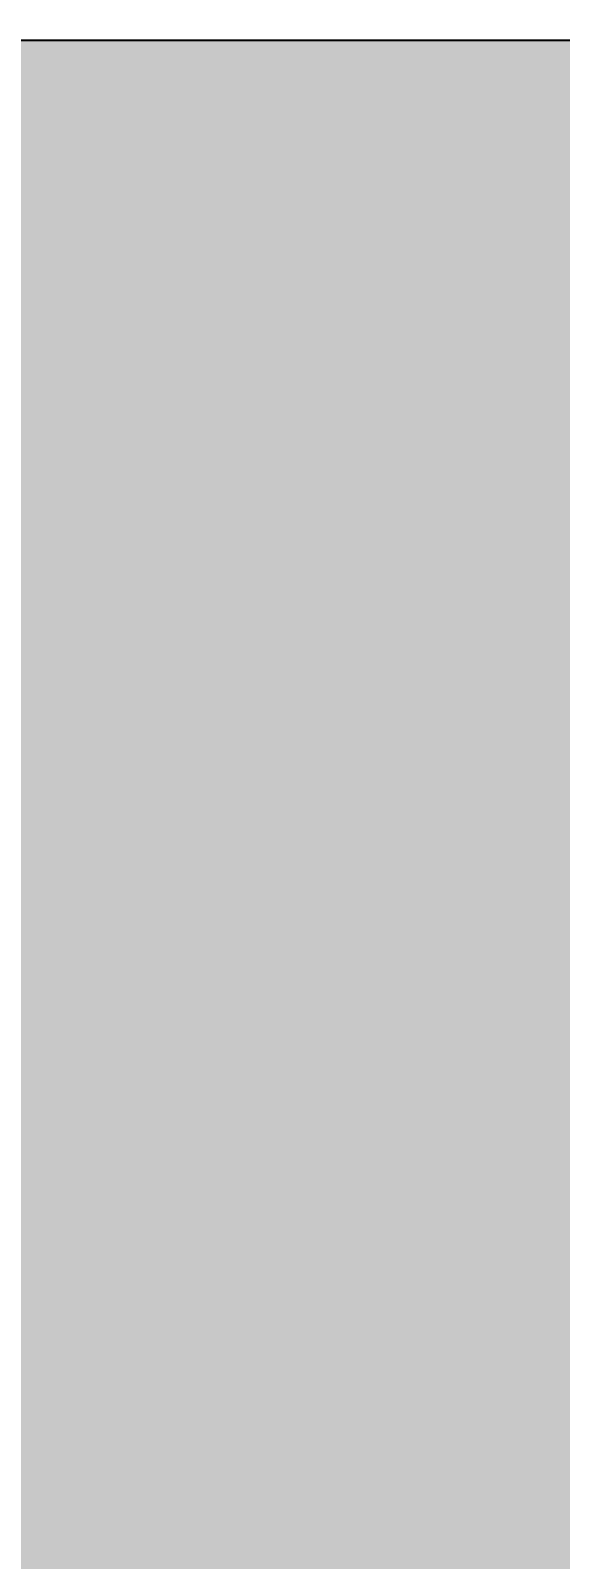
# Model space of a CAD drawing. Header units: millimetres. Extents: x -754 to 578, y -31 to 612.
# Drawn here: x 28.85 to 34.89, y 279.65 to 297.11 of the extents above; entities that cross this region are included whole.
import ezdxf

# ---------------------------------------------------------------- set-up
doc = ezdxf.new("R2010")
doc.units = ezdxf.units.MM
for name, color, linetype in [('Background Fill', 3, 'Continuous'), ('Images', 7, 'Continuous'), ('magpiefill', 3, 'Continuous'), ('Text', 7, 'Continuous')]:
    doc.layers.add(name, color=color, linetype=linetype)
doc.styles.get("Standard").update_dxf_attribs({"font": 'arial.ttf'})
picture_1 = doc.add_image_def('image1.jpg', size_in_pixel=(3877, 2482))

msp = doc.modelspace()

# ---------------------------------------------------------------- hatches: boundary and pattern name
at = {"layer": 'Background Fill', "true_color": 0x608000}
h = msp.add_hatch(color=66, dxfattribs=at)
h.dxf.hatch_style = 1
edge = h.paths.add_edge_path()
edge.add_arc((376.6532146460902, 276.531508869247), 365.7629443210776, 176.7919901476864, 183.9233746687262)
edge.add_arc((133.8374676579463, 259.2283183268966), 122.3340440395195, 183.6195856983223, 197.1683515683287)
edge.add_arc((24.55923343580579, 255.2968345977195), 33.06552170640433, 256.7034174919814, 268.4011139625683)
edge.add_arc((24.16992790803101, 246.1092003096776), 23.87097146563052, 268.7198628156944, 301.7757663762422)
edge.add_arc((6.285144653563535, 271.3474496466107), 54.77789923509462, 303.7779035900384, 336.8879734464464)
edge.add_arc((52.30048252020208, 252.4870421142255), 5.102959599765063, 254.384903360388, 328.824933411809, ccw=False)
edge.add_arc((7.292441665671056, 271.8288436174069), 49.92334009274214, 330.9302936293311, 352.0400174555955)
edge.add_arc((50.38940195992937, 268.6021330476465), 7.33865160717493, 285.0504608128425, 329.8428390468186, ccw=False)
edge.add_arc((52.12306075032679, 262.0122561988131), 0.5259485409149743, 171.3325297132818, 289.0846071006343, ccw=False)
edge.add_arc((16.64306726326045, 276.2065121965963), 37.7019668665434, 338.0137831002426, 363.9508925965004)
edge.add_arc((47.18092559481738, 280.5249504883629), 7.280765375083003, 297.6993291748943, 346.32952133307856, ccw=False)
edge.add_arc((50.21930293766126, 275.4437634670579), 1.408347699717135, 237.8436587276291, 284.2199327254814, ccw=False)
edge.add_arc((5.031847200155447, 281.9599394829845), 45.10151512056127, 350.1590330487046, 372.4891597315885)
edge.add_arc((41.64524126144794, 293.1920568739727), 7.566770331701877, 300.04355044286524, 348.73077371804266, ccw=False)
edge.add_arc((43.75385213140538, 284.1694602761676), 2.989084643609619, 55.80835803819905, 74.18013113411193)
edge.add_arc((7.950478925571026, 289.2936049017273), 36.68719382040134, 356.4865807875378, 372.1256817894662)
edge.add_line((43.81915139898453, 297.0000000000001), (11.463438900309, 297.0000000000003))
at = {"layer": 'Background Fill', "true_color": 0x010101}
h = msp.add_hatch(color=18, dxfattribs=at)
h.dxf.hatch_style = 1
edge = h.paths.add_edge_path()
edge.add_arc((14.13714228953993, 66.05036821475277), 5.807913626416285, 1.275464197753082, 62.44846320262373)
edge.add_arc((50.2300056646719, 133.5330695052299), 70.72090762997269, 224.7441867399971, 241.8117518982108, ccw=False)
edge.add_line((-8.526512829121202e-14, 83.74960531345087), (-2.842170943040401e-14, 297.0000000000001))
edge.add_line((-2.842170943040401e-14, 297.0000000000001), (56.60530441884882, 297.0000000000001))
edge.add_arc((32.46192734543833, 286.6598327097169), 26.26445727784844, -0.7870689497186163, 23.184566146012514, ccw=False)
edge.add_arc((55.94586765978195, 280.4126890830185), 6.508974787456369, 23.394349586185626, 64.73526677781842, ccw=False)
edge.add_arc((41.39813678510311, 275.6309811846147), 21.80360699868279, -10.658370673932325, 19.745368234292016, ccw=False)
edge.add_arc((56.99477431186929, 265.3853805578483), 8.520516004142252, 6.597388694866822, 46.81746160936768, ccw=False)
edge.add_arc((33.63526983047495, 265.6540479114007), 31.83152293101469, -21.311215793629685, 1.2785719473700965, ccw=False)
edge.add_arc((92.07498770003942, 209.0163113292386), 53.47699986028081, 57.56841699448552, 122.56565088630231, ccw=False)
edge.add_arc((123.4994929736408, 260.7114694069786), 7.110169438287065, 247.28817460529, 292.7118253947006)
edge.add_arc((149.4809779367527, 208.0806199916125), 51.59995031804294, 30.370672416276307, 116.76394834516441, ccw=False)
edge.add_arc((132.1499750118538, 199.586824854514), 70.86157634069299, 19.9064946490883, 29.210952333169587, ccw=False)
edge.add_arc((94.42696192880095, 102.4732001880038), 159.9638247332563, 43.73915488850821, 49.281844762795686, ccw=False)
edge.add_line((210, 213.0683994250644), (210, 197.5844620327144))
edge.add_line((210, 197.5844620327144), (117.4340023759941, 197.5844620327144))
edge.add_line((117.4340023759941, 197.5844620327144), (117.4340023759941, 243.4484232488084))
edge.add_arc((92.06673974743109, 208.9162420660986), 42.84821525457027, 53.69907996296252, 165.6151780016992)
edge.add_line((50.56185860601263, 219.5611653602663), (50.56185860601269, 23.20550962208995))
edge.add_arc((69.46115185486681, 69.06541166220961), 49.60155139141874, 183.33528897361, 247.60298427575128, ccw=False)
at = {"layer": 'magpiefill'}
h = msp.add_hatch(color=255, dxfattribs=at)
h.dxf.hatch_style = 1
h.paths.add_polyline_path([(28.02407474130194, 292.5365173280481), (27.84652961737316, 292.8340160300236), (27.67160486587431, 293.1275862095625), (27.49903844688728, 293.4163112086478), (27.32856832049387, 293.6992743692626), (27.15993244677594, 293.9755590333905), (26.99286878581528, 294.2442485430146), (26.82711529769372, 294.5044262401182), (26.66284666565819, 294.7546036480246), (26.50198446561572, 294.9910050154179), (26.34688699663849, 295.2092827723222), (26.19991255779858, 295.4050893487619), (26.06341944816815, 295.5740771747609), (25.93976596681932, 295.7118986803435), (25.83131041282425, 295.8142062955338), (25.74041108525505, 295.8766524503561), (25.66885417729782, 295.8961728935082), (25.61613745859462, 295.8748366483831), (25.5811865929015, 295.8159960570472), (25.56292724397447, 295.7230034615675), (25.56028507556955, 295.5992112040105), (25.5721857514428, 295.4479716264428), (25.59755493535023, 295.2726370709311), (25.63531829104788, 295.0765598795419), (25.68480763379863, 294.8622695864011), (25.74697938489287, 294.6290044938701), (25.82319611712781, 294.3751800963699), (25.91482040330068, 294.099211888321), (26.02321481620871, 293.7995153641439), (26.14974192864915, 293.4745060182594), (26.2957643134192, 293.1225993450882), (26.46264454331609, 292.742210839051), (26.65357056763303, 292.3300683052902), (26.87903184164691, 291.8761487918346), (27.15134319713064, 291.3687416574352), (27.48281946585706, 290.7961362608428), (27.88577547959909, 290.1466219608083), (28.3725260701296, 289.4084881160825), (28.86965402632467, 288.6933525594175), (29.44005458057678, 288.1686341172443), (29.93845621035059, 287.7089570576728), (30.37074230655313, 287.3094147419724), (30.74279626009098, 286.9651005314138), (31.06050146187106, 286.6711077872667), (31.32974130279969, 286.4225298708019), (31.55639917378377, 286.214460143289), (31.74635846573013, 286.0419919659984), (31.9050591741883, 285.900615246666), (32.0361677132792, 285.7874060788914), (32.14290710176672, 285.6998371027403), (32.22850035841458, 285.6353809582781), (32.29617050198664, 285.5915102855705), (32.34914055124672, 285.5656977246829), (32.39063352495863, 285.5554159156811), (32.42387244188618, 285.5581374986304), (32.4508969075389, 285.5728920103165), (32.46901287440915, 285.6049365744053), (32.47434288173494, 285.6610852112828), (32.46300946875438, 285.748151941335), (32.4311351747055, 285.8729507849479), (32.37484253882637, 286.0422957625074), (32.29025410035501, 286.2630008943997), (32.17349239852953, 286.5418802010106), (31.924760475125, 286.8591071999156), (31.35067990460422, 287.6002933989644), (30.89256335194403, 288.2018172815915), (30.52807747186668, 288.691380834761), (30.23488891909457, 289.0966860454369), (29.99066434835009, 289.4454349005832), (29.77307041435566, 289.765329387164), (29.56347197856314, 290.0794348521326), (29.35802672934221, 290.3922700823996), (29.15659056179224, 290.7037172248646), (28.95901937101237, 291.0136584264274), (28.76516905210187, 291.3219758339878), (28.57489550015998, 291.6285515944456), (28.38805461028591, 291.9332678547005), (28.2045022775789, 292.2360067616523)])
h = msp.add_hatch(color=253, dxfattribs=at)
h.dxf.hatch_style = 1
h.paths.add_polyline_path([(24.15840744650994, 293.620758664134), (23.94916705591933, 293.8496193697186), (23.75137754424185, 294.0642587996049), (23.56476378996157, 294.2652924295398), (23.38926684563359, 294.4529188735119), (23.22569246009692, 294.6256692984768), (23.07506255626157, 294.7816580096316), (22.9383990570375, 294.9189993121734), (22.81672388533474, 295.0358075112995), (22.71105896406324, 295.1301969122071), (22.62242621613301, 295.2002818200933), (22.55184756445404, 295.2441765401553), (22.49981649937, 295.2607767188606), (22.46471278095926, 295.2521033677585), (22.44438773673387, 295.2209588396684), (22.43669269420592, 295.17014548741), (22.43947898088743, 295.1024656638028), (22.45059792429048, 295.0207217216665), (22.46790085192711, 294.9277160138204), (22.4892390913094, 294.8262508930843), (22.51301860695339, 294.7183953857484), (22.53986391139117, 294.6032852119858), (22.57095415415877, 294.4793227654404), (22.60746848479228, 294.3449104397559), (22.65058605282775, 294.1984506285763), (22.70148600780128, 294.0383457255454), (22.7613474992489, 293.862998124307), (22.83134967670671, 293.670810218505), (22.91245551396777, 293.4608762607726), (23.00476328185337, 293.2350579397012), (23.1081550754418, 292.9959088028713), (23.22251298981135, 292.7459823978637), (23.3477191200403, 292.4878322722591), (23.48365556120696, 292.2240119736381), (23.6302044083896, 291.9570750495816), (23.78724775666653, 291.6895750476701), (23.95890202223846, 291.4191296803005), (24.16622090579588, 291.1236133191341), (24.43449242915167, 290.7759645006485), (24.78900461411874, 290.3491217613212), (25.25504548250997, 289.8160236376296), (25.8579030561383, 289.1496086660513), (26.62286535681656, 288.3228153830639), (27.57522040635772, 287.3085823251446), (31.29244274799501, 284.7714396097138), (31.31435506529647, 284.7823901987333), (31.50810124909435, 284.7823901987333), (31.59605830213613, 284.7604118710557), (30.48584622754019, 285.5817138442985), (29.61316998473541, 286.2446061038016), (28.9423345206217, 286.7737837818765), (28.4376447820992, 287.193942010835), (28.06340571606793, 287.5297759229884), (27.78392226942782, 287.8059806506487), (27.56349938907894, 288.047251326127), (27.36644202192132, 288.278283081735), (27.16343898538682, 288.5192454049163), (26.95071457903535, 288.7722052036423), (26.73087697295873, 289.0347037410158), (26.50653433724855, 289.3042822801401), (26.28029484199666, 289.5784820841185), (26.05476665729492, 289.8548444160539), (25.83255795323501, 290.1309105390494), (25.61627689990866, 290.4042217162084), (25.40821552695509, 290.6725710061176), (25.20940130220275, 290.9347586492993), (25.02054555302753, 291.1898366817595), (24.84235960680533, 291.4368571395044), (24.67555479091197, 291.6748720585398), (24.52084243272338, 291.902933474872), (24.37893385961539, 292.1200934245069), (24.25054039896388, 292.3254039434505), (24.13677843451936, 292.5171666098759), (24.04038457553087, 292.6906811706236), (23.96450048762206, 292.8404969147013), (23.91226783641663, 292.9611631311166), (23.88682828753825, 293.047229108877), (23.89132350661058, 293.0932441369901), (23.92889515925729, 293.0937575044637), (24.00268491110205, 293.0433185003051), (24.11444636348939, 292.9389055364803), (24.2603808606472, 292.7872135167875), (24.43530168252424, 292.5973664679834), (24.63402210906921, 292.3784884168243), (24.85135542023106, 292.1397033900669), (25.08211489595833, 291.8901354144677), (25.32111381619984, 291.6389085167832), (25.56316546090436, 291.39514672377), (25.81246855280833, 291.1577836315082), (26.11076358579922, 290.8849911133727), (26.50917649655204, 290.5247506120619), (27.05883322174172, 290.0250435702745), (27.81085969804354, 289.3338514307088), (28.01066036325298, 289.1481242053842), (27.63910243214059, 289.592542145114), (27.27969410391745, 290.0210320682347), (26.93257137931536, 290.4333102442358), (26.59787025906587, 290.8290929426067), (26.27572674389975, 291.208096432838), (25.96627683454847, 291.5700369844193), (25.66965653174314, 291.9146308668408), (25.38600183621503, 292.2415943495921), (25.11538022832079, 292.5507935698728), (24.85758510691906, 292.8426941357204), (24.61234135049386, 293.1179115228818), (24.37937383752949, 293.377061207104)])
h = msp.add_hatch(color=255, dxfattribs=at)
h.dxf.hatch_style = 1
h.paths.add_polyline_path([(30.59173009569784, 292.1105343305067), (30.42430307194276, 292.4155377599434), (30.26381139251282, 292.6982643261532), (30.11221117740523, 292.9544482433276), (29.97145854661721, 293.1798237256585), (29.84314408532407, 293.3713296766758), (29.72739623941337, 293.530723757262), (29.62397791995078, 293.6609683176378), (29.53265203800197, 293.765025708024), (29.45318150463261, 293.8458582786414), (29.38532923090835, 293.9064283797106), (29.32885812789488, 293.9496983614524), (29.28353110665785, 293.9786305740874), (29.24907155558847, 293.9954270316525), (29.22504477238033, 293.9992484034479), (29.21097653205247, 293.9884950225903), (29.20639260962403, 293.961567222196), (29.2108187801141, 293.9168653353815), (29.22378081854175, 293.8527896952632), (29.24480449992615, 293.7677406349575), (29.27341559928632, 293.6601184875809), (29.30934242207219, 293.5284568915128), (29.35312339545661, 293.3718227061854), (29.40549947704321, 293.1894160962938), (29.46721162443561, 292.9804372265332), (29.53900079523747, 292.744086261599), (29.62160794705241, 292.4795633661861), (29.71577403748407, 292.18606870499), (29.82224002413605, 291.8628024427057), (29.942914749577, 291.5067921746422), (30.08437859623527, 291.106375218564), (30.25437983150422, 290.6477163228496), (30.46066672277722, 290.1169802358771), (30.71098753744761, 289.500331706025), (31.01309054290877, 288.7839354816714), (31.32731116914343, 288.0627727549701), (31.65429816536425, 287.6477666781252), (31.93681714325507, 287.2866524275753), (32.17969642122085, 286.9750828561166), (32.38776431766739, 286.7087108165438), (32.56584915099991, 286.4831891616528), (32.71877923962387, 286.2941707442386), (32.85138290194467, 286.1373084170969), (32.96848845636771, 286.0082550330231), (33.0738972205038, 285.9045032521402), (33.16730250878524, 285.8309049638818), (33.24737063484982, 285.7941518650096), (33.31276791233523, 285.8009356522849), (33.36216065487923, 285.8579480224691), (33.39421517611953, 285.9718806723238), (33.40759778969388, 286.1494252986104), (33.40097480924, 286.3972735980904), (33.32283272944161, 286.5473328780255), (33.10720827643178, 286.9738923549685), (32.90191365462367, 287.3900112593121), (32.70545913312816, 287.7954591440072), (32.51639086068164, 288.1902513351071), (32.33339850452283, 288.575386251074), (32.15520761151654, 288.952108083471), (31.98054372852702, 289.3216610238627), (31.80813240241854, 289.6852892638132), (31.6366991800558, 290.0442369948861), (31.46496960830319, 290.3997484086454), (31.29166923402522, 290.7530676966551), (31.11606203294174, 291.1045207209172), (30.93956569619456, 291.4507600251853), (30.76413634378085, 291.7875198236513)])
h = msp.add_hatch(color=255, dxfattribs=at)
h.dxf.hatch_style = 1
h.paths.add_polyline_path([(27.8108596980436, 289.3338514307088), (27.05883322174171, 290.0250435702745), (26.50917649655189, 290.5247506120621), (26.11076358579919, 290.8849911133727), (25.81246855280835, 291.1577836315082), (25.56316546090436, 291.39514672377), (25.32111381619984, 291.6389085167832), (25.08211489595834, 291.8901354144677), (24.85135542023104, 292.1397033900669), (24.63402210906932, 292.3784884168242), (24.43530168252423, 292.5973664679834), (24.2603808606472, 292.7872135167875), (24.11444636348939, 292.9389055364803), (24.00268491110205, 293.0433185003051), (23.92889515925729, 293.0937575044637), (23.89132350661058, 293.0932441369901), (23.88682828753825, 293.047229108877), (23.91226783641663, 292.9611631311166), (23.96450048762206, 292.8404969147013), (24.04038457553085, 292.6906811706236), (24.13677843451936, 292.5171666098759), (24.25054039896389, 292.3254039434505), (24.37893385961539, 292.1200934245069), (24.52084243272338, 291.902933474872), (24.67555479091196, 291.6748720585398), (24.84235960680533, 291.4368571395044), (25.02054555302755, 291.1898366817595), (25.20940130220276, 290.9347586492993), (25.40821552695508, 290.6725710061176), (25.61627689990868, 290.4042217162084), (25.83255795323498, 290.1309105390494), (26.05476665729492, 289.8548444160539), (26.28029484199669, 289.5784820841185), (26.50653433724854, 289.3042822801402), (26.7308769729587, 289.0347037410158), (26.95071457903535, 288.7722052036423), (27.16343898538682, 288.5192454049163), (27.3664420219213, 288.278283081735), (27.56349938907894, 288.047251326127), (27.78392226942782, 287.8059806506487), (28.06340571606793, 287.5297759229884), (28.43764478209923, 287.193942010835), (28.94233452062171, 286.7737837818765), (29.61316998473538, 286.2446061038016), (30.48584622754024, 285.5817138442985), (31.59605830213613, 284.7604118710557), (31.76642854289661, 284.7178404927699), (32.0893398004871, 284.6532907868063), (32.54141327808725, 284.7178404927699), (32.63711471407285, 284.7369711344182), (32.51948382928168, 284.8578018105379), (32.37976782876885, 284.9997733370216), (32.21912324363561, 285.1617276368409), (32.03870660498383, 285.3425066329668), (31.83967444391494, 285.5409522483708), (31.72026989223909, 285.6595090787207), (30.12652565068399, 287.1689376290363), (28.81638186213267, 288.3991556360632)])
h = msp.add_hatch(color=255, dxfattribs=at)
h.dxf.hatch_style = 1
h.paths.add_polyline_path([(26.80150960975119, 287.8366687647078), (25.80532728461291, 288.4540320762749), (25.02951831805603, 288.9208817593956), (24.44534447186732, 289.2572639825632), (24.02406750783233, 289.4832249142714), (23.73694918773664, 289.6188107230145), (23.55525127336583, 289.6840675772862), (23.45023552650544, 289.6990416455807), (23.39316370894103, 289.6837790963918), (23.36022065962553, 289.654639461674), (23.34728352618106, 289.6132357272233), (23.3551525333971, 289.5574942422961), (23.38462790606316, 289.4853413561488), (23.4365098689687, 289.3947034180379), (23.5115986469032, 289.2835067772198), (23.61069446465613, 289.1496777829509), (23.734597547017, 288.9911427844876), (23.88395399886549, 288.8058308895136), (24.05879344544239, 288.5916822394219), (24.25899139207857, 288.3466397340322), (24.48442334410505, 288.0686462731645), (24.73496480685282, 287.7556447566389), (25.01049128565275, 287.4055780842753), (25.31087828583587, 287.0163891558939), (25.63600131273319, 286.5860208713145), (25.89961556870419, 286.4565865009491), (26.31846996810233, 286.248797617576), (26.74497109977447, 286.0349655531664), (27.1818160648774, 285.8136091288839), (27.63007454571712, 285.5839290110138), (28.08430654919563, 285.3478532463288), (28.53744466336349, 285.1079917267238), (28.98242147627167, 284.8669543440931), (29.41216957597076, 284.6273509903317), (29.81962155051188, 284.3917915573339), (30.19770998794564, 284.1628859369944), (30.53936747632292, 283.9432440212079), (30.79769762390856, 283.9432440212079), (30.99144380770599, 283.9432440212079), (31.12060888149904, 284.0723434331348), (31.31435506529647, 284.0723434331348), (31.37893617530131, 284.3950919629524), (31.37893617530131, 284.5241913748794), (31.05602491771083, 284.6532907868063), (31.27934060211783, 284.7648918670537), (30.91601333562009, 285.0132091923045), (30.48694436884148, 285.3032057139222), (30.00721593841646, 285.6260495514823), (29.49191028097664, 285.9729088245626), (28.95610963315529, 286.3349516527395), (28.41489623158603, 286.7033461555895), (27.88335231290145, 287.0692604526894), (27.37656011373491, 287.4238626636157), (26.90604094386107, 287.760291550365)])
h = msp.add_hatch(color=253, dxfattribs=at)
h.dxf.hatch_style = 1
h.paths.add_polyline_path([(32.63713840878376, 285.9505566974811), (32.17349239852953, 286.5418802010106), (32.29025410035501, 286.2630008943997), (32.37484253882636, 286.0422957625074), (32.4311351747055, 285.8729507849479), (32.46300946875438, 285.748151941335), (32.47434288173494, 285.6610852112828), (32.46901287440915, 285.6049365744053), (32.4508969075389, 285.5728920103165), (32.42387244188618, 285.5581374986304), (32.39063352495863, 285.5554159156811), (32.34914055124673, 285.5656977246829), (32.29617050198664, 285.5915102855705), (32.22850035841458, 285.6353809582781), (32.14290710176671, 285.6998371027403), (32.03616771327921, 285.7874060788914), (31.9050591741883, 285.900615246666), (31.74635846573014, 286.0419919659984), (31.55639917378375, 286.214460143289), (31.32974130279958, 286.422529870802), (31.06050146187101, 286.6711077872668), (30.74279626009098, 286.9651005314138), (30.37074230655313, 287.3094147419724), (29.93845621035055, 287.7089570576727), (29.44005458057673, 288.1686341172444), (28.86965402632467, 288.6933525594175), (28.95538606922142, 288.570024085416), (29.64667030864746, 287.61951922756), (30.12652565068409, 287.1689376290362), (31.79241700037272, 285.5911788523267), (32.6333367707057, 284.7362159265159), (33.18723579326775, 284.8469399046969), (33.51014705085822, 284.8469399046969)])
h = msp.add_hatch(color=253, dxfattribs=at)
h.dxf.hatch_style = 1
h.paths.add_polyline_path([(33.79103005262347, 285.6638139945358), (33.55027674454249, 286.1105632755316), (33.40097480924, 286.3972735980904), (33.40759778969388, 286.1494252986104), (33.39421517611953, 285.9718806723238), (33.36216065487923, 285.8579480224691), (33.31276791233523, 285.8009356522849), (33.24737063484982, 285.7941518650096), (33.16730250878524, 285.8309049638818), (33.0738972205038, 285.9045032521402), (32.96848845636771, 286.0082550330231), (32.85138290194467, 286.1373084170969), (32.71877923962387, 286.2941707442386), (32.5658491509999, 286.4831891616528), (32.38776431766738, 286.7087108165439), (32.17969642122085, 286.9750828561166), (31.93681714325491, 287.2866524275755), (31.65429816536425, 287.6477666781252), (31.32731116914343, 288.0627727549701), (31.37472400655403, 287.9539563111949), (31.78352090307506, 287.0414593416507), (31.92476047512493, 286.8591071999156), (32.63713840878376, 285.950556697481), (33.51014705085822, 284.8469399046969), (33.51014705085822, 284.588741080843), (33.57472816086306, 284.2659925510254), (34.02680449224613, 284.0723434331348), (34.60804304363933, 284.2659925510254), (34.3184234712827, 284.7412981852339), (34.04658238457381, 285.2073154820869)])
h = msp.add_hatch(color=255, dxfattribs=at)
h.dxf.hatch_style = 1
h.paths.add_polyline_path([(25.89961556870406, 286.4565865009492), (25.48571080042271, 286.6598133821221), (25.07405856210133, 286.8599594399313), (24.66196175258294, 287.0585058532131), (24.41053157341234, 287.1786555421106), (23.49284571648406, 287.4938898438691), (22.79936827971875, 287.713617810646), (22.30315035248387, 287.8466080250593), (21.97724302414736, 287.9016290697265), (21.79469738407724, 287.8874495272654), (21.72856452164149, 287.8128379802935), (21.7518955262081, 287.6865630114284), (21.83774148714508, 287.5173932032878), (21.96493866036448, 287.3129630624034), (22.13546396795471, 287.0763707909612), (22.35707949854823, 286.8095805150621), (22.63754734077754, 286.5145563608064), (22.98462958327511, 286.1932624542945), (23.40608831467343, 285.8476629216269), (23.90968562360496, 285.479721888904), (24.50318359870229, 285.091403482226), (24.92076297300095, 284.9490775717624), (25.53860253461403, 284.7356212660835), (26.16982649068504, 284.5135784414613), (26.80481982550671, 284.2847900487487), (27.43396752337205, 284.0510970387988), (28.04765456857393, 283.8143403624642), (28.63626594540528, 283.576360970598), (29.19018663815898, 283.3389998140531), (29.69980163112791, 283.1040978436824), (30.02271288871793, 283.1040978436824), (30.28104018252066, 283.1686475496458), (30.41020525631325, 283.3622966675364), (30.47478636631809, 283.8141446092809), (30.53936747632292, 283.9432440212079), (30.19770998794563, 284.1628859369944), (29.81962155051184, 284.3917915573339), (29.41216957597076, 284.6273509903317), (28.98242147627158, 284.8669543440931), (28.53744466336352, 285.1079917267238), (28.08430654919557, 285.3478532463288), (27.63007454571724, 285.5839290110137), (27.18181606487747, 285.8136091288839), (26.74497109977443, 286.0349655531664), (26.31846996810229, 286.248797617576)])
h = msp.add_hatch(color=253, dxfattribs=at)
h.dxf.hatch_style = 1
h.paths.add_polyline_path([(21.71377267480989, 285.9934834212981), (21.2710100843438, 286.1229676855447), (20.85643360726809, 286.2382919108924), (20.47059155086339, 286.3391796106375), (20.11326162111831, 286.4263812478914), (19.78402887369839, 286.5009040232198), (19.48247836426921, 286.5637551371883), (19.2081951484964, 286.6159417903619), (18.96076428204552, 286.6584711833064), (18.73977082058215, 286.6923505165873), (18.54479981977184, 286.7185869907698), (18.37530790509672, 286.7380199396587), (18.23023798130475, 286.7508172300149), (18.10840452296048, 286.7569788618382), (18.00862200462836, 286.7565048351287), (17.92970490087296, 286.7493951498866), (17.87046768625873, 286.7356498061116), (17.82972483535019, 286.7152688038038), (17.80629082271184, 286.6882521429632), (17.79938023810723, 286.6542789029371), (17.80980813209604, 286.6117444804606), (17.83878967043702, 286.5587233516164), (17.8875400188889, 286.4932899924872), (17.95727434321043, 286.4135188791554), (18.04920780916035, 286.3174844877038), (18.16455558249737, 286.2032612942147), (18.30453282898026, 286.0689237747707), (18.4724112375265, 285.9120318630403), (18.67968858968902, 285.7280873230375), (18.93991919017941, 285.5120773763614), (19.26665734370931, 285.2589892446115), (19.67345735499032, 284.9638101493872), (20.17387352873413, 284.621527312288), (20.78146016965241, 284.2271279549134), (21.50902326354812, 283.7760632314956), (21.80386553658612, 283.7360552344073), (22.16210465273579, 283.6864063436962), (22.53385884096019, 283.6334396237187), (22.57726717533936, 283.627050371855), (22.23936234112722, 283.7952889424766), (21.95639425681098, 283.9611164471285), (21.72249464991664, 284.1230067816196), (21.53179524797031, 284.2794338417587), (21.37842777849809, 284.4288715233545), (21.25652396902612, 284.569793722216), (21.16021554708048, 284.7006743341518), (21.08363424018732, 284.8199872549708), (21.02174761352805, 284.9267048038448), (20.97286658290541, 285.0217929933967), (20.93613790177744, 285.1067162596131), (20.91070832360221, 285.1829390384801), (20.89572460183773, 285.2519257659838), (20.89033348994207, 285.3151408781106), (20.89368174137331, 285.3740488108465), (20.90491610958945, 285.4301140001778), (20.92350942158497, 285.4843615505995), (20.95023879850001, 285.5360592406417), (20.98620743501112, 285.5840355173431), (21.03251852579486, 285.6271188277426), (21.09027526552775, 285.6641376188789), (21.16058084888638, 285.693920337791), (21.2445384705473, 285.7152954315175), (21.34325132518704, 285.7270913470973), (21.45820613761165, 285.7281551967572), (21.59242375314523, 285.7174087534766), (21.7493085472413, 285.6937924554226), (21.93226489535343, 285.6562467407625), (22.14469717293521, 285.6037120476635), (22.39000975544018, 285.5351288142928), (22.67160701832189, 285.4494374788178), (22.99289333703393, 285.3455784794056), (23.36192714503395, 285.2205583203981), (23.80538310779602, 285.0636477708351), (24.35458994879824, 284.8621836659308), (25.04087639151884, 284.6035028408996), (25.89557115943596, 284.2749421309559), (26.95000297602768, 283.8638383713139), (28.23550056477225, 283.3575283971881), (29.7833926491476, 282.7433490437927), (29.76438274113275, 282.7813493138649), (29.69980163112791, 283.1040978436824), (29.19018663815899, 283.3389998140531), (28.63626594540523, 283.576360970598), (28.0476545685739, 283.8143403624642), (27.43396752337202, 284.0510970387988), (26.80481982550668, 284.2847900487487), (26.16982649068495, 284.5135784414613), (25.53860253461406, 284.7356212660835), (24.92076297300096, 284.9490775717624), (24.32444381186883, 285.1523243620944), (23.75186501850536, 285.3446104584727), (23.2037675505141, 285.5254026367397), (22.68089236549869, 285.694167672738), (22.18398042106273, 285.85037234231)])
h = msp.add_hatch(color=255, dxfattribs=at)
h.dxf.hatch_style = 1
h.paths.add_polyline_path([(25.04087639151884, 284.6035028408996), (24.35458994879826, 284.8621836659308), (23.80538310779602, 285.0636477708351), (23.36192714503396, 285.2205583203981), (22.99289333703393, 285.3455784794056), (22.67160701832189, 285.4494374788178), (22.39000975544018, 285.5351288142928), (22.1446971729352, 285.6037120476635), (21.93226489535343, 285.6562467407625), (21.7493085472413, 285.6937924554226), (21.59242375314523, 285.7174087534766), (21.45820613761165, 285.7281551967572), (21.34325132518704, 285.7270913470973), (21.2445384705473, 285.7152954315175), (21.16058084888638, 285.693920337791), (21.09027526552775, 285.6641376188789), (21.03251852579486, 285.6271188277426), (20.98620743501112, 285.5840355173431), (20.95023879850001, 285.5360592406417), (20.92350942158497, 285.4843615505995), (20.90491610958945, 285.4301140001778), (20.89368174137331, 285.3740488108465), (20.89033348994207, 285.3151408781106), (20.89572460183773, 285.2519257659838), (20.91070832360221, 285.1829390384801), (20.93613790177744, 285.1067162596131), (20.97286658290541, 285.0217929933967), (21.02174761352805, 284.9267048038448), (21.08363424018732, 284.8199872549708), (21.16021554708048, 284.7006743341518), (21.25652396902612, 284.569793722216), (21.37842777849809, 284.4288715233545), (21.53179524797031, 284.2794338417587), (21.72249464991664, 284.1230067816196), (21.95639425681098, 283.9611164471285), (22.23936234112722, 283.7952889424766), (22.57726717533936, 283.627050371855), (22.92108422798663, 283.5764441052054), (23.32573694054267, 283.514708818887), (23.7497731053559, 283.4475227954938), (24.19357307740995, 283.3745058625868), (24.65121412471215, 283.2966010350485), (25.11519774352639, 283.2150821245916), (25.5780254301161, 283.1312229429286), (26.03219868074488, 283.0462973017725), (26.47021899167639, 282.9615790128359), (26.88458785917425, 282.8783418878315), (27.26780677950204, 282.7978597384722), (27.6155780603701, 282.7209603560202), (27.93640725527615, 282.646687449937), (28.24200072916456, 282.5736387092334), (28.54406484697974, 282.5004118229205), (28.85430597366653, 282.4256044800093), (29.18443047416883, 282.3478143695109), (29.54614471343137, 282.2656391804362), (29.95115505639851, 282.1776766017961), (29.89354781492534, 282.5231519736053), (29.7833926491476, 282.7433490437927), (28.23550056477214, 283.3575283971881), (26.95000297602769, 283.8638383713139), (25.89557115943592, 284.2749421309559)])
at = {"layer": 'magpiefill', "true_color": 0x010101}
h = msp.add_hatch(color=18, dxfattribs=at)
h.dxf.hatch_style = 1
edge = h.paths.add_edge_path()
edge.add_line((34.93095430122935, 258.5752140283353), (33.09279269762033, 258.387297518959))
edge.add_line((33.09279269762033, 258.387297518959), (29.96416467604217, 256.3323769385913))
edge.add_line((29.96416467604217, 256.3323769385913), (23.52813624865416, 251.6864686364415))
edge.add_line((23.52813624865416, 251.6864686364415), (19.77378490578644, 248.1126916499315))
edge.add_line((19.77378490578644, 248.1126916499315), (19.14806158449687, 248.1126916499315))
edge.add_line((19.14806158449687, 248.1126916499315), (18.52233540942484, 248.6487587913459))
edge.add_line((18.52233540942484, 248.6487587913459), (18.43294636352653, 249.006135896559))
edge.add_line((18.43294636352653, 249.006135896559), (16.55577069209244, 247.5766259921118))
edge.add_line((16.55577069209244, 247.5766259921118), (14.05287169936923, 245.7897374988568))
edge.add_line((14.05287169936923, 245.7897374988568), (13.78470456167383, 246.9512153161913))
edge.add_line((13.78470456167383, 246.9512153161913), (13.87409360757215, 247.5766259921118))
edge.add_line((13.87409360757215, 247.5766259921118), (14.94676501213712, 248.738102325852))
edge.add_line((14.94676501213712, 248.738102325852), (15.30432119573084, 249.006135896559))
edge.add_line((15.30432119573084, 249.006135896559), (15.03615405803544, 249.1848244491657))
edge.add_line((15.03615405803544, 249.1848244491657), (13.33775647839843, 248.0233481154255))
edge.add_line((13.33775647839843, 248.0233481154255), (12.89081124890595, 248.3807252206386))
edge.add_line((12.89081124890595, 248.3807252206386), (12.89081124890595, 248.6487587913459))
edge.add_line((12.89081124890595, 248.6487587913459), (12.1756960279356, 248.6487587913459))
edge.add_line((12.1756960279356, 248.6487587913459), (11.9075288902402, 249.006135896559))
edge.add_line((11.9075288902402, 249.006135896559), (14.23164979116632, 250.2569572483999))
edge.add_line((14.23164979116632, 250.2569572483999), (14.67859502065835, 251.0610564769268))
edge.add_line((14.67859502065835, 251.0610564769268), (15.48309928752792, 251.7758121709478))
edge.add_line((15.48309928752792, 251.7758121709478), (13.87409360757215, 251.5077786002405))
edge.add_line((13.87409360757215, 251.5077786002405), (15.12554310393375, 252.5799113994747))
edge.add_line((15.12554310393375, 252.5799113994747), (19.32683967629396, 254.9922105686501))
edge.add_line((19.32683967629396, 254.9922105686501), (23.25996911095876, 257.8512318611392))
edge.add_line((23.25996911095876, 257.8512318611392), (27.72943282101437, 260.4422195829211))
edge.add_line((27.72943282101437, 260.4422195829211), (30.41111275931758, 262.0504180399751))
edge.add_line((30.41111275931758, 262.0504180399751), (30.67927989701298, 263.0332073047032))
edge.add_line((30.67927989701298, 263.0332073047032), (31.66256225567918, 263.6586179806234))
edge.add_line((31.66256225567918, 263.6586179806234), (32.73523366024369, 263.2118958573096))
edge.add_line((32.73523366024369, 263.2118958573096), (33.4503488812145, 263.3012408754103))
edge.add_line((33.4503488812145, 263.3012408754103), (34.9699655152715, 264.5520622272509))
edge.add_line((34.9699655152715, 264.5520622272509), (36.22141786541602, 265.356161455778))
edge.add_line((36.22141786541602, 265.356161455778), (36.31080691131433, 263.569272962523))
edge.add_line((36.31080691131433, 263.569272962523), (35.9532478739377, 262.2291080761761))
edge.add_line((35.9532478739377, 262.2291080761761), (35.59569169034353, 262.0504180399751))
edge.add_line((35.59569169034353, 262.0504180399751), (35.05935456116981, 262.2291080761761))
edge.add_line((35.05935456116981, 262.2291080761761), (34.34424219398193, 261.5143523821553))
edge.add_line((34.34424219398193, 261.5143523821553), (35.44761174261771, 260.5762549132039))
edge.add_line((35.44761174261771, 260.5762549132039), (35.64135792641514, 261.4154010907293))
edge.add_line((35.64135792641514, 261.4154010907293), (36.54550773539836, 261.9317987384375))
edge.add_line((36.54550773539836, 261.9317987384375), (37.90173102198173, 261.9963484444008))
edge.add_line((37.90173102198173, 261.9963484444008), (38.67671575717236, 261.7381496205469))
edge.add_line((38.67671575717236, 261.7381496205469), (38.67671575717236, 261.1572022668754))
edge.add_line((38.67671575717236, 261.1572022668754), (38.03089609577432, 260.8990034430215))
edge.add_line((38.03089609577432, 260.8990034430215), (36.80383502920108, 260.6408046191673))
edge.add_line((36.80383502920108, 260.6408046191673), (35.3830277788295, 259.5434596177879))
edge.add_line((35.3830277788295, 259.5434596177879), (35.3830277788295, 258.7688631462258))
edge.add_line((35.3830277788295, 258.7688631462258), (36.54550773539836, 259.2207110879704))
edge.add_line((36.54550773539836, 259.2207110879704), (39.3871193823577, 260.31805608935))
edge.add_line((39.3871193823577, 260.31805608935), (41.26000296411235, 261.3508513847657))
edge.add_line((41.26000296411235, 261.3508513847657), (43.13288369208362, 262.7063952099993))
edge.add_line((43.13288369208362, 262.7063952099993), (45.58700582523102, 264.5137869769774))
edge.add_line((45.58700582523102, 264.5137869769774), (44.29536364865248, 264.0619390352329))
edge.add_line((44.29536364865248, 264.0619390352329), (43.06830258207879, 263.6100910934883))
edge.add_line((43.06830258207879, 263.6100910934883), (41.77666040550025, 263.9328396233059))
edge.add_line((41.77666040550025, 263.9328396233059), (40.61418044893139, 264.9010852127583))
edge.add_line((40.61418044893139, 264.9010852127583), (39.90377682374606, 266.3211772603611))
edge.add_line((39.90377682374606, 266.3211772603611), (39.64544952994333, 267.9349199094486))
edge.add_line((39.64544952994333, 267.9349199094486), (39.96836078753381, 269.4195631466091))
edge.add_line((39.96836078753381, 269.4195631466091), (41.32458407411718, 270.9042063837696))
edge.add_line((41.32458407411718, 270.9042063837696), (40.61418044893139, 270.6460075599155))
edge.add_line((40.61418044893139, 270.6460075599155), (37.25591136058415, 268.903165498901))
edge.add_line((37.25591136058415, 268.903165498901), (34.34971289605369, 267.2894228498135))
edge.add_line((34.34971289605369, 267.2894228498135), (32.73516231566759, 265.9984287305435))
edge.add_line((32.73516231566759, 265.9984287305435), (31.89559361668921, 264.7719858008313))
edge.add_line((31.89559361668921, 264.7719858008313), (30.99144380770599, 264.0619390352329))
edge.add_line((30.99144380770599, 264.0619390352329), (30.02271288871793, 263.8037402113789))
edge.add_line((30.02271288871793, 263.8037402113789), (29.44147148354227, 264.0619390352329))
edge.add_line((29.44147148354227, 264.0619390352329), (29.11856307973471, 264.4492372710138))
edge.add_line((29.11856307973471, 264.4492372710138), (29.18314418973955, 265.3529316709084))
edge.add_line((29.18314418973955, 265.3529316709084), (29.82896385113759, 266.837574908069))
edge.add_line((29.82896385113759, 266.837574908069), (29.37689037353744, 267.8058204975216))
edge.add_line((29.37689037353744, 267.8058204975216), (29.24772529974439, 266.9666743199959))
edge.add_line((29.24772529974439, 266.9666743199959), (28.66648674835164, 266.579376084215))
edge.add_line((28.66648674835164, 266.579376084215), (27.24567949798052, 265.7402299066896))
edge.add_line((27.24567949798052, 265.7402299066896), (26.79360602038037, 266.0629784365071))
edge.add_line((26.79360602038037, 266.0629784365071), (26.3415296889973, 266.3211772603611))
edge.add_line((26.3415296889973, 266.3211772603611), (25.88945621139715, 266.7730252021056))
edge.add_line((25.88945621139715, 266.7730252021056), (25.69571002759972, 267.4830719677041))
edge.add_line((25.69571002759972, 267.4830719677041), (25.76029113760455, 267.9349199094486))
edge.add_line((25.76029113760455, 267.9349199094486), (25.17905258621136, 268.0640193213756))
edge.add_line((25.17905258621136, 268.0640193213756), (24.85614132862133, 268.3222181452295))
edge.add_line((24.85614132862133, 268.3222181452295), (24.40406499723781, 268.774066086974))
edge.add_line((24.40406499723781, 268.774066086974), (24.01657262964295, 269.2904637346821))
edge.add_line((24.01657262964295, 269.2904637346821), (24.21031881344038, 270.2587093241345))
edge.add_line((24.21031881344038, 270.2587093241345), (24.01657262964295, 270.2587093241345))
edge.add_line((24.01657262964295, 270.2587093241345), (23.43533407824975, 270.4523584420251))
edge.add_line((23.43533407824975, 270.4523584420251), (22.85409552685701, 270.968756089733))
edge.add_line((22.85409552685701, 270.968756089733), (22.53118426926653, 271.6142531493681))
edge.add_line((22.53118426926653, 271.6142531493681), (22.66034934305958, 272.1952005030396))
edge.add_line((22.66034934305958, 272.1952005030396), (22.78951156306925, 272.8406975626744))
edge.add_line((22.78951156306925, 272.8406975626744), (22.46660315926169, 272.905247268638))
edge.add_line((22.46660315926169, 272.905247268638), (21.8207806440812, 273.4861946223095))
edge.add_line((21.8207806440812, 273.4861946223095), (21.43328827648588, 274.2607896102772))
edge.add_line((21.43328827648588, 274.2607896102772), (21.49786938649072, 274.9708363758757))
edge.add_line((21.49786938649072, 274.9708363758757), (22.59576537927137, 275.6808831414742))
edge.add_line((22.59576537927137, 275.6808831414742), (24.08115659343071, 276.4554796130362))
edge.add_line((24.08115659343071, 276.4554796130362), (25.1144686224236, 277.2946257905617))
edge.add_line((25.1144686224236, 277.2946257905617), (26.01861843140682, 278.0692222621237))
edge.add_line((26.01861843140682, 278.0692222621237), (26.14778350519941, 278.1983216740507))
edge.add_line((26.14778350519941, 278.1983216740507), (26.47069476278989, 278.3274210859777))
edge.add_line((26.47069476278989, 278.3274210859777), (26.8581871303852, 278.6501696157952))
edge.add_line((26.8581871303852, 278.6501696157952), (26.92276824039004, 278.9083684396492))
edge.add_line((26.92276824039004, 278.9083684396492), (26.92276824039004, 279.1020175575397))
edge.add_line((26.92276824039004, 279.1020175575397), (26.8581871303852, 279.3602163813937))
edge.add_line((26.8581871303852, 279.3602163813937), (26.66444094658777, 279.5538654992843))
edge.add_line((26.66444094658777, 279.5538654992843), (26.47069476278989, 279.6829649112112))
edge.add_line((26.47069476278989, 279.6829649112112), (26.21236461520425, 279.7475146171748))
edge.add_line((26.21236461520425, 279.7475146171748), (26.40611079900214, 279.8766140291018))
edge.add_line((26.40611079900214, 279.8766140291018), (26.66444094658777, 279.8766140291018))
edge.add_line((26.66444094658777, 279.8766140291018), (26.92276824039004, 279.9411637350652))
edge.add_line((26.92276824039004, 279.9411637350652), (27.37484457177311, 279.9411637350652))
edge.add_line((27.37484457177311, 279.9411637350652), (27.63317186557583, 279.9411637350652))
edge.add_line((27.63317186557583, 279.9411637350652), (27.82691804937326, 280.0057134410288))
edge.add_line((27.82691804937326, 280.0057134410288), (28.02066423317115, 280.1348128529557))
edge.add_line((28.02066423317115, 280.1348128529557), (28.14982930696374, 280.4575613827733))
edge.add_line((28.14982930696374, 280.4575613827733), (28.21441327075149, 280.6512105006636))
edge.add_line((28.21441327075149, 280.6512105006636), (27.95608312316631, 280.9094093245178))
edge.add_line((27.95608312316631, 280.9094093245178), (27.11651442418793, 281.3612572662623))
edge.add_line((27.11651442418793, 281.3612572662623), (28.21441327075149, 281.1030584424082))
edge.add_line((28.21441327075149, 281.1030584424082), (28.79565182214469, 280.9739590304812))
edge.add_line((28.79565182214469, 280.9739590304812), (29.11856307973471, 281.1676081483718))
edge.add_line((29.11856307973471, 281.1676081483718), (29.11856307973471, 281.2967075602987))
edge.add_line((29.11856307973471, 281.2967075602987), (29.11856307973471, 281.6194560901163))
edge.add_line((29.11856307973471, 281.6194560901163), (28.92481404215437, 281.7485555020432))
edge.add_line((28.92481404215437, 281.7485555020432), (28.79565182214469, 282.0713040318608))
edge.add_line((28.79565182214469, 282.0713040318608), (29.3123092635326, 282.0067543258972))
edge.add_line((29.3123092635326, 282.0067543258972), (29.57063655733486, 282.0067543258972))
edge.add_line((29.57063655733486, 282.0067543258972), (29.95812892493018, 282.0067543258972))
edge.add_line((29.95812892493018, 282.0067543258972), (29.95812892493018, 282.1358537378242))
edge.add_line((29.95812892493018, 282.1358537378242), (29.89354781492534, 282.5231519736053))
edge.add_line((29.89354781492534, 282.5231519736053), (29.76438274113275, 282.7813493138649))
edge.add_line((29.76438274113275, 282.7813493138649), (29.69980163112791, 283.1040978436824))
edge.add_line((29.69980163112791, 283.1040978436824), (30.02271288871793, 283.1040978436824))
edge.add_line((30.02271288871793, 283.1040978436824), (30.28104018252066, 283.1686475496458))
edge.add_line((30.28104018252066, 283.1686475496458), (30.41020525631325, 283.3622966675364))
edge.add_line((30.41020525631325, 283.3622966675364), (30.47478636631809, 283.8141446092809))
edge.add_line((30.47478636631809, 283.8141446092809), (30.53936747632292, 283.9432440212079))
edge.add_line((30.53936747632292, 283.9432440212079), (30.79769762390856, 283.9432440212079))
edge.add_line((30.79769762390856, 283.9432440212079), (30.99144380770599, 283.9432440212079))
edge.add_line((30.99144380770599, 283.9432440212079), (31.12060888149904, 284.0723434331348))
edge.add_line((31.12060888149904, 284.0723434331348), (31.31435506529647, 284.0723434331348))
edge.add_line((31.31435506529647, 284.0723434331348), (31.37893617530131, 284.3950919629524))
edge.add_line((31.37893617530131, 284.3950919629524), (31.37893617530131, 284.5241913748794))
edge.add_line((31.37893617530131, 284.5241913748794), (31.05602491771083, 284.6532907868063))
edge.add_line((31.05602491771083, 284.6532907868063), (31.31435506529647, 284.7823901987333))
edge.add_line((31.31435506529647, 284.7823901987333), (31.50810124909435, 284.7823901987333))
edge.add_line((31.50810124909435, 284.7823901987333), (31.76642854289662, 284.7178404927699))
edge.add_line((31.76642854289662, 284.7178404927699), (32.0893398004871, 284.6532907868063))
edge.add_line((32.0893398004871, 284.6532907868063), (32.54141327808725, 284.7178404927699))
edge.add_line((32.54141327808725, 284.7178404927699), (33.18723579326775, 284.8469399046969))
edge.add_line((33.18723579326775, 284.8469399046969), (33.51014705085822, 284.8469399046969))
edge.add_line((33.51014705085822, 284.8469399046969), (33.51014705085822, 284.588741080843))
edge.add_line((33.51014705085822, 284.588741080843), (33.57472816086306, 284.2659925510254))
edge.add_line((33.57472816086306, 284.2659925510254), (34.02680449224613, 284.0723434331348))
edge.add_line((34.02680449224613, 284.0723434331348), (34.60804304363933, 284.2659925510254))
edge.add_line((34.60804304363933, 284.2659925510254), (34.93095430122935, 283.8786943152445))
edge.add_line((34.93095430122935, 283.8786943152445), (35.38348723789773, 283.4286073999767))
edge.add_arc((-76.72916099136648, 217.973307646923), 129.8215781707373, 24.7196834331034, 30.277882808560207, ccw=False)
edge.add_arc((43.29507845068406, 273.9876776487945), 2.717253438401656, 219.4264190677759, 277.5112522925736)
edge.add_arc((46.23167950775348, 268.9269057250914), 3.502217643125006, 76.09792839104102, 137.4828955815185, ccw=False)
edge.add_arc((46.04105670160197, 264.6436707254712), 7.751876948521335, 60.01917854986198, 82.34898294536907, ccw=False)
edge.add_arc((46.14576466513557, 259.940443523685), 12.02382861166447, 55.16074552816218, 71.73216053091483, ccw=False)
edge.add_arc((52.68048217801012, 264.0843435913512), 5.734500677390736, 86.65890143975243, 120.31950619075)
edge.add_arc((54.43622061698812, 261.2481553630661), 9.069487645513666, 120.8490791888012, 144.9821508602809)
edge.add_arc((48.2339431589979, 265.8014647757288), 1.387605128894925, 152.0183299640194, 206.9559763139688)
edge.add_arc((-57.83919877133971, 137.3643548795581), 165.3044430536458, 45.89312228263083, 50.63922831697852, ccw=False)
edge.add_line((57.21252739802526, 256.0600127560174), (57.08262319442724, 255.5413793316452))
edge.add_line((57.08262319442724, 255.5413793316452), (57.27636937822513, 255.2831805077913))
edge.add_line((57.27636937822513, 255.2831805077913), (57.85761078340079, 255.0895313899007))
edge.add_line((57.85761078340079, 255.0895313899007), (57.66386459960336, 254.7022331541198))
edge.add_line((57.66386459960336, 254.7022331541198), (57.92219189340562, 254.3794846243022))
edge.add_line((57.92219189340562, 254.3794846243022), (58.05135696719867, 254.0567360944847))
edge.add_line((58.05135696719867, 254.0567360944847), (57.5992806358156, 253.6694378587038))
edge.add_line((57.5992806358156, 253.6694378587038), (57.53469952581077, 253.2821396229226))
edge.add_line((57.53469952581077, 253.2821396229226), (57.7284457096082, 252.8948413871417))
edge.add_line((57.7284457096082, 252.8948413871417), (57.21178826822029, 252.7011922692511))
edge.add_line((57.21178826822029, 252.7011922692511), (56.69513082683238, 252.8302916811781))
edge.add_line((56.69513082683238, 252.8302916811781), (56.75971193683722, 252.3784437394336))
edge.add_line((56.75971193683722, 252.3784437394336), (56.04931116543435, 252.1847946215432))
edge.add_line((56.04931116543435, 252.1847946215432), (55.72639990784387, 252.3784437394336))
edge.add_line((55.72639990784387, 252.3784437394336), (55.53265372404644, 252.4429934453972))
edge.add_line((55.53265372404644, 252.4429934453972), (55.33890754024901, 252.1847946215432))
edge.add_line((55.33890754024901, 252.1847946215432), (55.01599628265853, 251.9265957976891))
edge.add_line((55.01599628265853, 251.9265957976891), (54.69308502506806, 252.0556952096163))
edge.add_line((54.69308502506806, 252.0556952096163), (53.85351632608968, 251.4747478559448))
edge.add_line((53.85351632608968, 251.4747478559448), (53.85351632608968, 251.7329466797987))
edge.add_line((53.85351632608968, 251.7329466797987), (53.27227777469693, 252.2493443275066))
edge.add_line((53.27227777469693, 252.2493443275066), (53.27227777469693, 252.5075431513608))
edge.add_line((53.27227777469693, 252.5075431513608), (53.14311270090388, 252.3784437394336))
edge.add_line((53.14311270090388, 252.3784437394336), (52.75562033330903, 251.7974963857621))
edge.add_line((52.75562033330903, 251.7974963857621), (52.75562033330903, 251.4101981499812))
edge.add_line((52.75562033330903, 251.4101981499812), (52.75562033330903, 250.5710519724557))
edge.add_line((52.75562033330903, 250.5710519724557), (52.30354685570887, 250.5710519724557))
edge.add_line((52.30354685570887, 250.5710519724557), (52.10980067191099, 250.7647010903461))
edge.add_line((52.10980067191099, 250.7647010903461), (52.04521670812323, 250.8938005022731))
edge.add_line((52.04521670812323, 250.8938005022731), (51.39939704672565, 251.0874496201636))
edge.add_line((51.39939704672565, 251.0874496201636), (51.07648578913518, 251.2810987380542))
edge.add_line((51.07648578913518, 251.2810987380542), (50.94732071534213, 251.1519993261272))
edge.add_line((50.94732071534213, 251.1519993261272), (50.94732071534213, 250.8292507963097))
edge.add_line((50.94732071534213, 250.8292507963097), (50.55982834774727, 250.3128531486016))
edge.add_line((50.55982834774727, 250.3128531486016), (50.30150105394455, 250.5065022664921))
edge.add_line((50.30150105394455, 250.5065022664921), (50.30150105394455, 250.7001513843827))
edge.add_line((50.30150105394455, 250.7001513843827), (49.526513464971, 250.5065022664921))
edge.add_line((49.526513464971, 250.5065022664921), (49.13902109737569, 250.0546543247476))
edge.add_line((49.13902109737569, 250.0546543247476), (48.29945525218068, 249.7319057949301))
edge.add_line((48.29945525218068, 249.7319057949301), (47.91196288458536, 249.9255549128206))
edge.add_line((47.91196288458536, 249.9255549128206), (47.71821384700456, 250.2483034426382))
edge.add_line((47.71821384700456, 250.2483034426382), (47.39530544319746, 250.2483034426382))
edge.add_line((47.39530544319746, 250.2483034426382), (46.68490181801167, 249.6673560889667))
edge.add_line((46.68490181801167, 249.6673560889667), (46.03907930283071, 249.0218590293316))
edge.add_line((46.03907930283071, 249.0218590293316), (45.39325964143313, 248.2472625577695))
edge.add_line((45.39325964143313, 248.2472625577695), (44.87660220004523, 247.6017654981347))
edge.add_line((44.87660220004523, 247.6017654981347), (44.42452586866216, 247.1499190399845))
edge.add_line((44.42452586866216, 247.1499190399845), (43.77870620726412, 246.956269922094))
edge.add_line((43.77870620726412, 246.956269922094), (43.19746480208846, 247.0853693340209))
edge.add_line((43.19746480208846, 247.0853693340209), (42.80997243449315, 247.4726660862077))
edge.add_line((42.80997243449315, 247.4726660862077), (42.42248006689783, 247.8599643219886))
edge.add_line((42.42248006689783, 247.8599643219886), (42.2287338831004, 248.4409116756601))
edge.add_line((42.2287338831004, 248.4409116756601), (41.90582262550993, 248.8927596174046))
edge.add_line((41.90582262550993, 248.8927596174046), (41.58291136791945, 248.9573093233682))
edge.add_line((41.58291136791945, 248.9573093233682), (41.19541900032414, 249.0864087352952))
edge.add_line((41.19541900032414, 249.0864087352952), (40.87251059651703, 249.0864087352952))
edge.add_line((40.87251059651703, 249.0864087352952), (40.29126919134092, 249.9901046187842))
edge.add_line((40.29126919134092, 249.9901046187842), (39.71003063994817, 250.7647010903461))
edge.add_line((39.71003063994817, 250.7647010903461), (39.45170334614591, 250.7647010903461))
edge.add_line((39.45170334614591, 250.7647010903461), (38.93504590475754, 251.0228999142003))
edge.add_line((38.93504590475754, 251.0228999142003), (38.03089609577432, 251.8620460917257))
edge.add_line((38.03089609577432, 251.8620460917257), (37.77256594818914, 252.2493443275066))
edge.add_line((37.77256594818914, 252.2493443275066), (37.64340372817946, 252.5075431513608))
edge.add_line((37.64340372817946, 252.5075431513608), (37.57881976439126, 252.8948413871417))
edge.add_line((37.57881976439126, 252.8948413871417), (37.32049247058899, 252.8948413871417))
edge.add_line((37.32049247058899, 252.8948413871417), (36.73925391919579, 253.0884905050323))
edge.add_line((36.73925391919579, 253.0884905050323), (36.67466995540804, 253.2175899169592))
edge.add_line((36.67466995540804, 253.2175899169592), (36.41634266160577, 253.6048881527402))
edge.add_line((36.41634266160577, 253.6048881527402), (36.35176155160093, 253.7339875646671))
edge.add_line((36.35176155160093, 253.7339875646671), (36.02885029401045, 254.4440343302656))
edge.add_line((36.02885029401045, 254.4440343302656), (35.64135792641514, 254.7022331541198))
edge.add_line((35.64135792641514, 254.7022331541198), (35.44761174261771, 254.8958822720101))
edge.add_line((35.44761174261771, 254.8958822720101), (35.18928159503207, 255.2831805077913))
edge.add_line((35.18928159503207, 255.2831805077913), (35.06011652123948, 255.7995781554991))
edge.add_line((35.06011652123948, 255.7995781554991), (35.06011652123948, 256.1223252017223))
edge.add_line((35.06011652123948, 256.1223252017223), (35.51219285262255, 256.7678222613574))
edge.add_line((35.51219285262255, 256.7678222613574), (35.31844666882466, 256.7032725553938))
edge.add_line((35.31844666882466, 256.7032725553938), (34.86637033744159, 257.2196702031019))
edge.add_line((34.86637033744159, 257.2196702031019), (34.80178922743676, 257.6715181448465))
edge.add_line((34.80178922743676, 257.6715181448465), (35.31844666882466, 258.4461146164083))
edge.add_line((35.31844666882466, 258.4461146164083), (34.93095430122935, 258.5752140283353))
at = {"layer": 'magpiefill'}
h = msp.add_hatch(color=253, dxfattribs=at)
h.dxf.hatch_style = 1
h.paths.add_polyline_path([(22.92108422798663, 283.5764441052054), (22.53385884096021, 283.6334396237187), (22.16210465273586, 283.6864063436962), (21.80386553658614, 283.7360552344073), (21.45718536578337, 283.7830972651213), (21.12010801360019, 283.8282434051079), (20.79067735330892, 283.8722046236364), (20.46786592773748, 283.9153956530911), (20.15436095793504, 283.957046278316), (19.85377833450616, 283.9960900472699), (19.56973394805544, 284.0314605079118), (19.30584368918744, 284.0620912082006), (19.06572344850673, 284.0869156960951), (18.85298911661789, 284.1048675195541), (18.6712565841255, 284.1148802265366), (18.52318342951204, 284.1159318026768), (18.407593982772, 284.1071779843094), (18.32235426177772, 284.087818945445), (18.26533028440161, 284.0570548600938), (18.23438806851601, 284.0140859022661), (18.22739363199332, 283.9581122459722), (18.24221299270596, 283.8883340652223), (18.27671216852622, 283.8039515340267), (18.33168308417021, 283.7025253001219), (18.4196212917285, 283.5750579061489), (18.55594825013523, 283.410912368475), (18.75608541832466, 283.1994517034673), (19.035454255231, 282.9300389274928), (19.40947621978847, 282.5920370569189), (19.89357277093126, 282.1748091081126), (20.50316536759357, 281.6677180974412), (20.85747147399968, 281.6851075905926), (21.27239876052101, 281.6890327996491), (21.74695841997594, 281.6810493563469), (22.28286946996673, 281.6628457936052), (22.87820136634311, 281.6361288871633), (23.51642531794496, 281.6026783840433), (24.17736297185984, 281.5642922740876), (24.84083597517497, 281.5227685471387), (25.48666597497791, 281.4799051930392), (26.09467461835621, 281.4375002016316), (26.64468355239703, 281.3973515627586), (27.11651442418757, 281.3612572662624), (28.21441327075151, 281.1030584424082), (28.79565182214469, 280.9739590304812), (29.11856307973471, 281.1676081483718), (29.11856307973471, 281.2967075602987), (29.11856307973471, 281.6194560901163), (28.92481404215437, 281.7485555020432), (28.79565182214469, 282.0713040318608), (29.3123092635326, 282.0067543258972), (29.57063655733486, 282.0067543258972), (29.95812892493018, 282.0067543258972), (29.95812892493018, 282.1358537378242), (29.95115505639851, 282.1776766017961), (29.54614471343137, 282.2656391804362), (29.18443047416882, 282.3478143695109), (28.85430597366653, 282.4256044800093), (28.54406484698004, 282.5004118229205), (28.24200072916462, 282.5736387092334), (27.93640725527612, 282.646687449937), (27.6155780603701, 282.7209603560202), (27.26780677950202, 282.7978597384722), (26.88458785917422, 282.8783418878315), (26.4702189916764, 282.9615790128359), (26.03219868074487, 283.0462973017725), (25.57802543011607, 283.1312229429286), (25.11519774352638, 283.2150821245916), (24.65121412471217, 283.2966010350485), (24.19357307740989, 283.3745058625868), (23.74977310535594, 283.4475227954938), (23.3257369405427, 283.514708818887)])
h.paths.add_polyline_path([(20.63450251707343, 283.0013529886), (20.66940658437551, 283.0607776182723), (20.72073030044149, 283.1155809905427), (20.78948136895841, 283.1654076263656), (20.87666749361324, 283.2099020466954), (20.98370143671109, 283.2485507797294), (21.11361619502931, 283.280208382637), (21.26984982396334, 283.3035714198306), (21.45584037890866, 283.3173364557229), (21.67502591526068, 283.3202000547262), (21.93084448841486, 283.310858781253), (22.22673415376664, 283.2880091997156), (22.56613296671146, 283.2503478745268), (22.95012767067661, 283.1972527111464), (23.37039976121662, 283.1308269792248), (23.81627942191784, 283.0538552894599), (24.27709683636665, 282.9691222525496), (24.74218218814944, 282.8794124791918), (25.20086566085257, 282.7875105800843), (25.64247743806237, 282.6962011659252), (26.05634770336519, 282.6082688474123), (26.43392084431223, 282.5259057639573), (26.77509806431257, 282.4489341698275), (27.08189477074046, 282.3765838480035), (27.35632637096978, 282.3080845814666), (27.60040827237462, 282.2426661531975), (27.81615588232901, 282.1795583461773), (28.00558460820692, 282.1179909433868), (28.17070985738239, 282.0571937278071), (28.31344824400401, 281.9965544764182), (28.4353212093186, 281.9360929421957), (28.53775140134766, 281.8759868721148), (28.62216146811255, 281.8164140131502), (28.68997405763474, 281.757552112277), (28.74261181793563, 281.69957891647), (28.78149739703663, 281.6426721727041), (28.80805344295922, 281.5870096279543), (28.82341609630419, 281.5328973955936), (28.82757546799007, 281.4811550545876), (28.82023516151474, 281.4327305503), (28.80109878037615, 281.3885718280947), (28.76986992807215, 281.3496268333354), (28.7262522081007, 281.3168435113858), (28.66994922395969, 281.2911698076098), (28.60066457914704, 281.2735536673711), (28.5174597172693, 281.2646764273701), (28.41682744236778, 281.2641529896546), (28.29461839859243, 281.2713316476088), (28.14668323009322, 281.2855606946171), (27.96887258102012, 281.3061884240639), (27.75703709552286, 281.3325631293334), (27.50702741775191, 281.3640331038101), (27.21469419185686, 281.3999466408783), (26.87800226146538, 281.4396322815674), (26.50337326811628, 281.4823395574874), (26.09934305282563, 281.5272982478929), (25.67444745660981, 281.5737381320391), (25.23722232048583, 281.6208889891806), (24.79620348546855, 281.6679805985726), (24.35992679257558, 281.7142427394699), (23.93692808282283, 281.7589051911273), (23.53452802585943, 281.8015137189348), (23.15518660586467, 281.8428780328221), (22.80014863565121, 281.8841238288539), (22.4706589280312, 281.9263768030949), (22.16796229581693, 281.9707626516099), (21.89330355182078, 282.0184070704635), (21.64792750885496, 282.0704357557206), (21.43307897973182, 282.1279744034455), (21.24937049187146, 282.1917636036779), (21.09488543112531, 282.2610035223547), (20.9670748979526, 282.3345092193877), (20.86338999281259, 282.4110957546886), (20.78128181616444, 282.4895781881692), (20.7182014684675, 282.568771579741), (20.67160005018093, 282.6474909893158), (20.63892866176394, 282.7245514768054), (20.61823117088051, 282.7989063456285), (20.60992251401291, 282.8700618732325), (20.61501039484824, 282.9376625805715)], flags=16)

# ---------------------------------------------------------------- texts
at = {"layer": 'Text', "color": 44, "char_height": 4.5, "attachment_point": 1}
for s, insert in [('{\\fArial Narrow|b1|i0|c0|p34;\\C41;\\c9102079;ISSUE 01 MAY 2012}', (10, 292.0000000000001)), ('{\\fArial Narrow|b1|i0|c0|p34;\\C250;ISSUE 01 MAY 2012}', (10.3, 291.7000000000001))]:
    msp.add_mtext_dynamic_manual_height_columns(s, width=90.3674751807921, gutter_width=12.5, heights=[0], dxfattribs=dict(at, insert=insert))

# ---------------------------------------------------------------- pictures from other files: only their frames are drawn
at = {"layer": 'Images'}
image = msp.add_image(picture_1, insert=(4.152360957636703e-14, 297.0000000000001), size_in_units=(328.0298146655921, 209.9999999999999), rotation=-90.00000000000001, dxfattribs=at)
image.dxf.flags = 7

doc.saveas('drawing.dxf')
